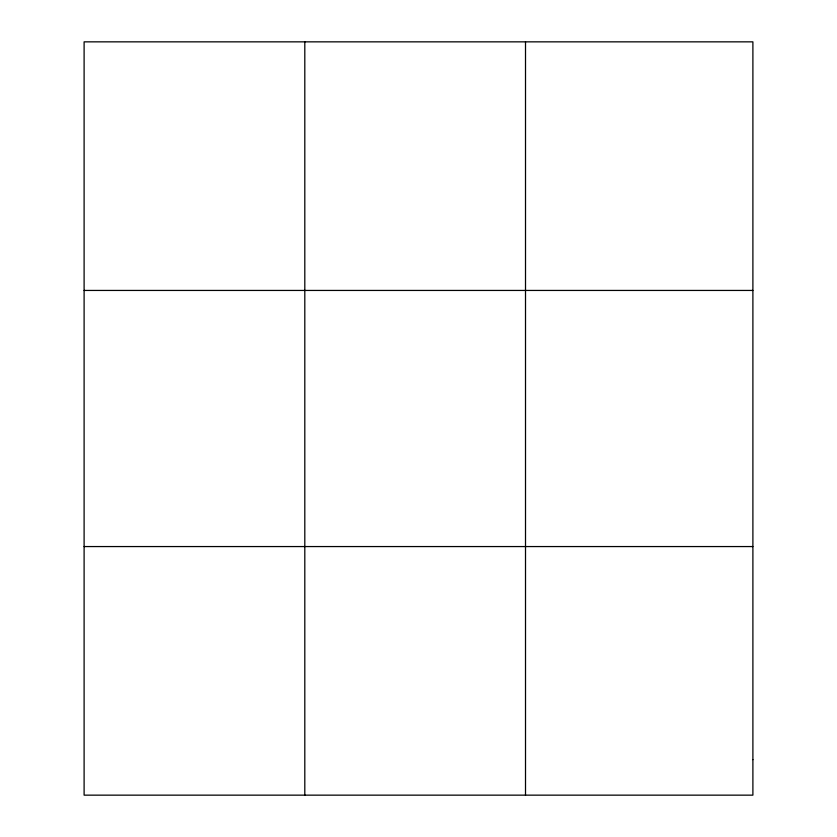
<?xml version="1.0" encoding="UTF-8"?>
<svg xmlns="http://www.w3.org/2000/svg" width="837" height="837" viewBox="0 0 837 837"><rect width="100%" height="100%" fill="white"/><g stroke="black" fill="none" stroke-linecap="round" stroke-linejoin="round"><path stroke-width="1.26" d="M304.804 795.15L304.804 41.85M525.51 795.15L525.51 41.85M84.108 290.439L752.892 290.439M84.108 546.561L752.892 546.561M752.892 759.64L752.892 795.15L84.108 795.15L84.108 41.85L752.892 41.85L752.892 759.64"/></g></svg>
